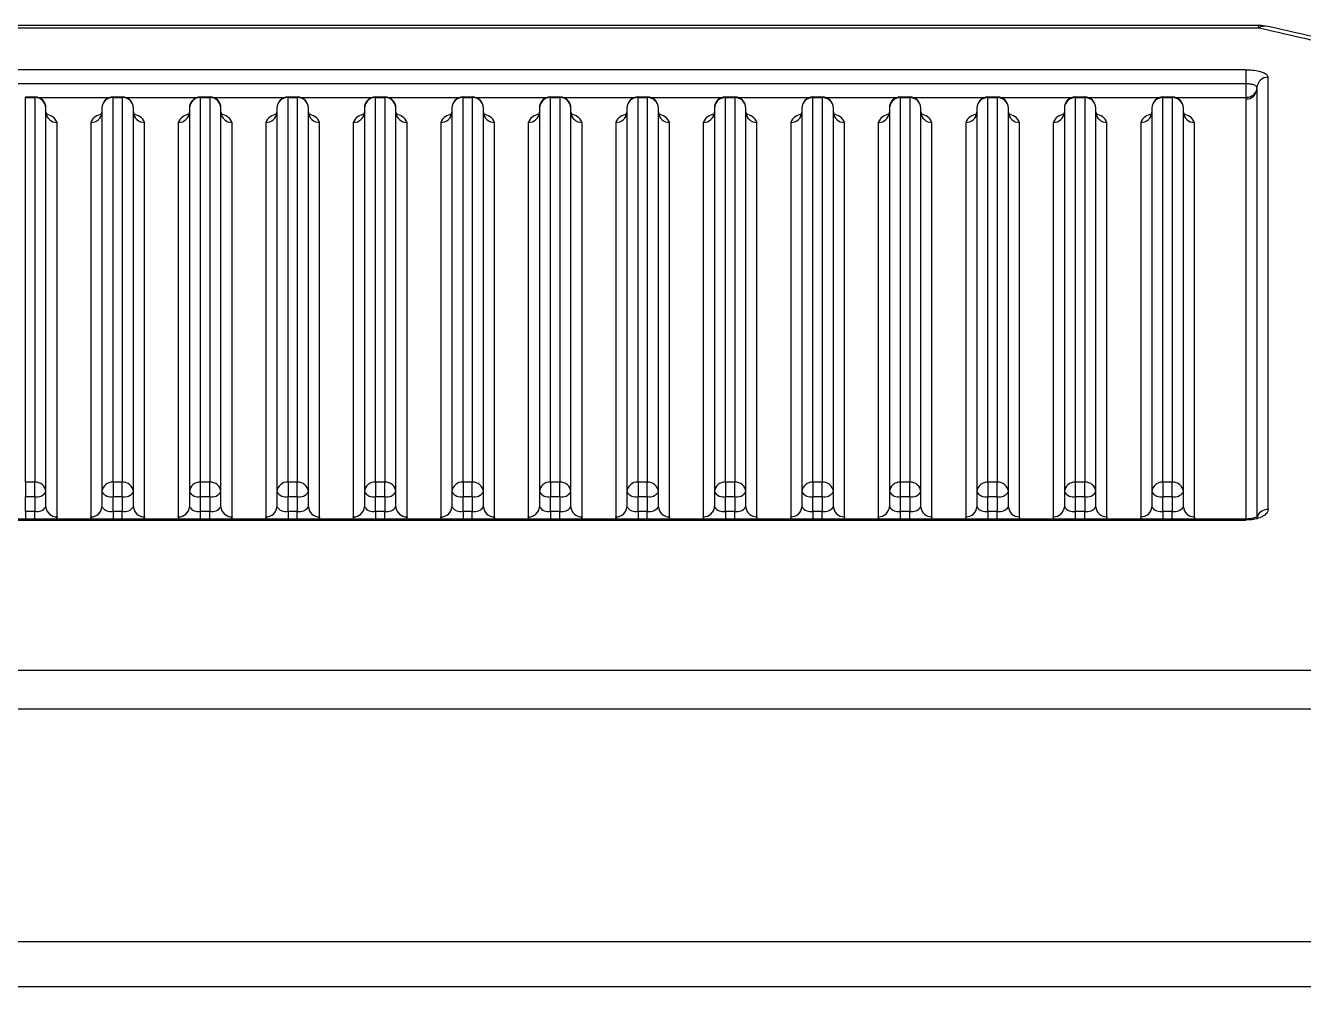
# Model space of a CAD drawing. Header units: millimetres. Extents: x -69706 to 52883, y -6882 to 68885.
# Drawn here: x 6174.6 to 6247.7, y 61153.7 to 61208.6 of the extents above; entities that cross this region are included whole.
import ezdxf

# ---------------------------------------------------------------- set-up
doc = ezdxf.new("R2010")
doc.units = ezdxf.units.MM
doc.layers.add('B2F-H-EQ-P-T20001$0$M-HVAC-EQPM', color=134, linetype='Continuous')

# ---------------------------------------------------------------- blocks, each defined once
blk = doc.blocks.new('B2F-H-EQ-P-T20001$0$CH-B2C-05、09-1000RT_20201019')
at = {"color": 0, "linetype": 'Continuous', "lineweight": 25}
for p, q in [((2330.466, -232.614), (1979.988, -232.614)), ((1979.988, -232.745), (2330.466, -232.745)), ((2330.466, -232.745), (2330.466, -232.614)), ((2329.731, -235.135), (2220.8, -235.135)), ((2329.731, -235.135), (2329.731, -235.938)), ((2331.001, -260.261), (2331.001, -235.564)), ((2329.731, -235.938), (2220.8, -235.938)), ((2330.366, -236.233), (2330.366, -236.153)), ((2330.366, -236.233), (2330.366, -260.82)), ((2259.991, -236.692), (2260.521, -236.692)), ((2259.991, -236.692), (2259.991, -236.731)), ((2259.991, -258.698), (2259.991, -236.731)), ((2259.991, -236.731), (2260.521, -236.731)), ((2260.521, -236.731), (2260.521, -236.692)), ((2260.521, -236.731), (2260.521, -258.698)), ((2260.702, -236.719), (2264.811, -236.719)), ((2261.157, -259.259), (2261.157, -237.327)), ((2264.357, -237.327), (2264.357, -259.259)), ((2264.992, -236.692), (2265.522, -236.692)), ((2264.992, -236.692), (2264.992, -236.731)), ((2264.992, -258.698), (2264.992, -236.731)), ((2264.992, -236.731), (2265.522, -236.731)), ((2265.522, -236.731), (2265.522, -236.692)), ((2265.522, -236.731), (2265.522, -258.698)), ((2265.702, -236.719), (2269.811, -236.719)), ((2266.157, -259.259), (2266.157, -237.327)), ((2269.357, -237.327), (2269.357, -259.259)), ((2269.992, -236.692), (2270.522, -236.692)), ((2269.992, -236.731), (2269.992, -236.692)), ((2269.992, -258.698), (2269.992, -236.731)), ((2269.992, -236.731), (2270.522, -236.731)), ((2270.522, -236.731), (2270.522, -236.692)), ((2270.522, -236.731), (2270.522, -258.698)), ((2270.702, -236.719), (2274.811, -236.719)), ((2271.157, -259.259), (2271.157, -237.327)), ((2274.357, -237.327), (2274.357, -259.259)), ((2274.992, -236.692), (2275.522, -236.692)), ((2274.992, -236.692), (2274.992, -236.731)), ((2274.992, -258.698), (2274.992, -236.731)), ((2274.992, -236.731), (2275.522, -236.731)), ((2275.522, -236.731), (2275.522, -236.692)), ((2275.522, -236.731), (2275.522, -258.698)), ((2275.702, -236.719), (2279.811, -236.719)), ((2276.157, -259.259), (2276.157, -237.327)), ((2279.357, -237.327), (2279.357, -259.259)), ((2279.992, -236.692), (2280.522, -236.692)), ((2279.992, -236.692), (2279.992, -236.731)), ((2279.992, -258.698), (2279.992, -236.731)), ((2279.992, -236.731), (2280.522, -236.731)), ((2280.522, -236.731), (2280.522, -236.692)), ((2280.522, -236.731), (2280.522, -258.698)), ((2280.702, -236.719), (2284.811, -236.719)), ((2281.157, -259.259), (2281.157, -237.327)), ((2284.357, -237.327), (2284.357, -259.259)), ((2284.992, -236.692), (2285.522, -236.692)), ((2284.992, -236.692), (2284.992, -236.731)), ((2284.992, -258.698), (2284.992, -236.731)), ((2284.992, -236.731), (2285.522, -236.731)), ((2285.522, -236.731), (2285.522, -236.692)), ((2285.522, -236.731), (2285.522, -258.698)), ((2285.703, -236.719), (2289.811, -236.719)), ((2286.157, -259.259), (2286.157, -237.327)), ((2289.357, -237.327), (2289.357, -259.259)), ((2289.992, -236.692), (2290.522, -236.692)), ((2289.992, -236.692), (2289.992, -236.731)), ((2289.992, -258.698), (2289.992, -236.731)), ((2289.992, -236.731), (2290.522, -236.731)), ((2290.522, -236.731), (2290.522, -236.692)), ((2290.522, -236.731), (2290.522, -258.698)), ((2290.703, -236.719), (2294.811, -236.719)), ((2291.157, -259.259), (2291.157, -237.327)), ((2294.357, -237.327), (2294.357, -259.259)), ((2294.992, -236.692), (2295.522, -236.692)), ((2294.992, -236.692), (2294.992, -236.731)), ((2294.992, -258.698), (2294.992, -236.731)), ((2294.992, -236.731), (2295.522, -236.731)), ((2295.522, -236.731), (2295.522, -236.692)), ((2295.522, -236.731), (2295.522, -258.698)), ((2295.703, -236.719), (2299.812, -236.719)), ((2296.157, -259.259), (2296.157, -237.327)), ((2299.357, -237.327), (2299.357, -259.259)), ((2299.992, -236.692), (2300.522, -236.692)), ((2299.992, -236.692), (2299.992, -236.731)), ((2299.992, -258.698), (2299.992, -236.731)), ((2299.992, -236.731), (2300.522, -236.731)), ((2300.522, -236.731), (2300.522, -236.692)), ((2300.522, -236.731), (2300.522, -258.698)), ((2300.703, -236.719), (2304.812, -236.719)), ((2301.157, -259.259), (2301.157, -237.327)), ((2304.357, -237.327), (2304.357, -259.259)), ((2304.992, -236.692), (2305.522, -236.692)), ((2304.992, -236.692), (2304.992, -236.731)), ((2304.992, -258.698), (2304.992, -236.731)), ((2304.992, -236.731), (2305.522, -236.731)), ((2305.522, -236.731), (2305.522, -236.692)), ((2305.522, -236.731), (2305.522, -258.698)), ((2305.703, -236.719), (2309.812, -236.719)), ((2306.157, -259.259), (2306.157, -237.327)), ((2309.357, -237.327), (2309.357, -259.259)), ((2309.992, -236.692), (2310.522, -236.692)), ((2309.992, -236.731), (2309.992, -236.692)), ((2309.992, -258.698), (2309.992, -236.731)), ((2309.992, -236.731), (2310.522, -236.731)), ((2310.522, -236.731), (2310.522, -236.692)), ((2310.522, -236.731), (2310.522, -258.698)), ((2310.703, -236.719), (2314.812, -236.719)), ((2311.157, -259.259), (2311.157, -237.327)), ((2314.358, -237.327), (2314.358, -259.259)), ((2314.992, -236.692), (2315.522, -236.692)), ((2314.992, -236.692), (2314.992, -236.731)), ((2314.992, -258.698), (2314.992, -236.731)), ((2314.992, -236.731), (2315.522, -236.731)), ((2315.522, -236.731), (2315.522, -236.692)), ((2315.522, -236.731), (2315.522, -258.698)), ((2315.703, -236.719), (2319.812, -236.719)), ((2316.158, -259.259), (2316.158, -237.327)), ((2319.358, -237.327), (2319.358, -259.259)), ((2319.993, -236.692), (2320.523, -236.692)), ((2319.993, -236.731), (2319.993, -236.692)), ((2319.993, -258.698), (2319.993, -236.731)), ((2319.993, -236.731), (2320.523, -236.731)), ((2320.523, -236.731), (2320.523, -236.692)), ((2320.523, -236.731), (2320.523, -258.698)), ((2320.703, -236.719), (2324.812, -236.719)), ((2321.158, -259.259), (2321.158, -237.327)), ((2324.358, -237.327), (2324.358, -259.259)), ((2324.993, -236.692), (2325.523, -236.692)), ((2324.993, -236.692), (2324.993, -236.731)), ((2324.993, -258.698), (2324.993, -236.731)), ((2324.993, -236.731), (2325.523, -236.731)), ((2325.523, -236.731), (2325.523, -236.692)), ((2325.523, -236.731), (2325.523, -258.698)), ((2325.703, -236.719), (2329.731, -236.719)), ((2326.158, -259.259), (2326.158, -237.327)), ((2329.731, -236.81), (2329.731, -260.792)), ((2261.791, -260.681), (2261.791, -238.147)), ((2263.721, -238.147), (2263.721, -260.681)), ((2266.792, -260.681), (2266.792, -238.147)), ((2268.722, -238.147), (2268.722, -260.681)), ((2271.792, -260.681), (2271.792, -238.147)), ((2273.722, -238.147), (2273.722, -260.681)), ((2276.792, -260.681), (2276.792, -238.147)), ((2278.722, -238.147), (2278.722, -260.681)), ((2281.792, -260.681), (2281.792, -238.147)), ((2283.722, -238.147), (2283.722, -260.681)), ((2286.792, -260.681), (2286.792, -238.147)), ((2288.722, -238.147), (2288.722, -260.681)), ((2291.792, -260.681), (2291.792, -238.147)), ((2293.722, -238.147), (2293.722, -260.681)), ((2296.792, -260.681), (2296.792, -238.147)), ((2298.722, -238.147), (2298.722, -260.681)), ((2301.792, -260.681), (2301.792, -238.147)), ((2303.722, -238.147), (2303.722, -260.681)), ((2306.792, -260.681), (2306.792, -238.147)), ((2308.722, -238.147), (2308.722, -260.681)), ((2311.792, -260.681), (2311.792, -238.147)), ((2313.722, -238.147), (2313.722, -260.681)), ((2316.793, -260.681), (2316.793, -238.147)), ((2318.723, -238.147), (2318.723, -260.681)), ((2321.793, -260.681), (2321.793, -238.147)), ((2323.723, -238.147), (2323.723, -260.681)), ((2326.793, -260.681), (2326.793, -238.147)), ((2260.521, -258.698), (2259.991, -258.698)), ((2259.991, -258.698), (2259.991, -259.525)), ((2260.521, -259.525), (2260.521, -258.698)), ((2265.522, -258.698), (2264.992, -258.698)), ((2264.992, -258.698), (2264.992, -259.525)), ((2265.522, -259.525), (2265.522, -258.698)), ((2270.522, -258.698), (2269.992, -258.698)), ((2269.992, -259.525), (2269.992, -258.698)), ((2270.522, -259.525), (2270.522, -258.698)), ((2275.522, -258.698), (2274.992, -258.698)), ((2274.992, -258.698), (2274.992, -259.525)), ((2275.522, -259.525), (2275.522, -258.698)), ((2279.992, -258.698), (2279.992, -259.525)), ((2280.522, -258.698), (2279.992, -258.698)), ((2280.522, -259.525), (2280.522, -258.698)), ((2285.522, -258.698), (2284.992, -258.698)), ((2284.992, -258.698), (2284.992, -259.525)), ((2285.522, -259.525), (2285.522, -258.698)), ((2290.522, -258.698), (2289.992, -258.698)), ((2289.992, -258.698), (2289.992, -259.525)), ((2290.522, -259.525), (2290.522, -258.698)), ((2295.522, -258.698), (2294.992, -258.698)), ((2294.992, -258.698), (2294.992, -259.525)), ((2295.522, -259.525), (2295.522, -258.698)), ((2300.522, -258.698), (2299.992, -258.698)), ((2299.992, -258.698), (2299.992, -259.525)), ((2300.522, -259.525), (2300.522, -258.698)), ((2304.992, -258.698), (2304.992, -259.525)), ((2305.522, -258.698), (2304.992, -258.698)), ((2305.522, -259.525), (2305.522, -258.698)), ((2309.992, -259.525), (2309.992, -258.698)), ((2310.522, -258.698), (2309.992, -258.698)), ((2310.522, -259.525), (2310.522, -258.698)), ((2315.522, -258.698), (2314.992, -258.698)), ((2314.992, -258.698), (2314.992, -259.525)), ((2315.522, -259.525), (2315.522, -258.698)), ((2319.993, -259.525), (2319.993, -258.698)), ((2320.523, -258.698), (2319.993, -258.698)), ((2320.523, -259.525), (2320.523, -258.698)), ((2324.993, -258.698), (2324.993, -259.525)), ((2325.523, -258.698), (2324.993, -258.698)), ((2325.523, -259.525), (2325.523, -258.698)), ((2259.991, -259.525), (2260.521, -259.525)), ((2259.991, -260.37), (2259.991, -259.525)), ((2260.521, -259.525), (2260.521, -260.37)), ((2261.157, -260.104), (2261.157, -259.259)), ((2264.357, -259.259), (2264.357, -260.104)), ((2264.992, -259.525), (2265.522, -259.525)), ((2264.992, -260.37), (2264.992, -259.525)), ((2265.522, -259.525), (2265.522, -260.37)), ((2266.157, -260.104), (2266.157, -259.259)), ((2269.357, -259.259), (2269.357, -260.104)), ((2269.992, -259.525), (2270.522, -259.525)), ((2269.992, -260.37), (2269.992, -259.525)), ((2270.522, -259.525), (2270.522, -260.37)), ((2271.157, -260.104), (2271.157, -259.259)), ((2274.357, -259.259), (2274.357, -260.104)), ((2274.992, -259.525), (2275.522, -259.525)), ((2274.992, -260.37), (2274.992, -259.525)), ((2275.522, -259.525), (2275.522, -260.37)), ((2276.157, -260.104), (2276.157, -259.259)), ((2279.357, -259.259), (2279.357, -260.104)), ((2279.992, -259.525), (2280.522, -259.525)), ((2279.992, -260.37), (2279.992, -259.525)), ((2280.522, -259.525), (2280.522, -260.37)), ((2281.157, -260.104), (2281.157, -259.259)), ((2284.357, -259.259), (2284.357, -260.104)), ((2284.992, -259.525), (2285.522, -259.525)), ((2284.992, -260.37), (2284.992, -259.525)), ((2285.522, -259.525), (2285.522, -260.37)), ((2286.157, -260.104), (2286.157, -259.259)), ((2289.357, -259.259), (2289.357, -260.104)), ((2289.992, -259.525), (2290.522, -259.525)), ((2289.992, -260.37), (2289.992, -259.525)), ((2290.522, -259.525), (2290.522, -260.37)), ((2291.157, -260.104), (2291.157, -259.259)), ((2294.357, -259.259), (2294.357, -260.104)), ((2294.992, -259.525), (2295.522, -259.525)), ((2294.992, -260.37), (2294.992, -259.525)), ((2295.522, -259.525), (2295.522, -260.37)), ((2296.157, -260.104), (2296.157, -259.259)), ((2299.357, -259.259), (2299.357, -260.104)), ((2299.992, -259.525), (2300.522, -259.525)), ((2299.992, -260.37), (2299.992, -259.525)), ((2300.522, -259.525), (2300.522, -260.37)), ((2301.157, -260.104), (2301.157, -259.259)), ((2304.357, -259.259), (2304.357, -260.104)), ((2304.992, -259.525), (2305.522, -259.525)), ((2304.992, -260.37), (2304.992, -259.525)), ((2305.522, -259.525), (2305.522, -260.37)), ((2306.157, -260.104), (2306.157, -259.259)), ((2309.357, -259.259), (2309.357, -260.104)), ((2309.992, -259.525), (2310.522, -259.525)), ((2309.992, -260.37), (2309.992, -259.525)), ((2310.522, -259.525), (2310.522, -260.37)), ((2311.157, -260.104), (2311.157, -259.259)), ((2314.358, -259.259), (2314.358, -260.104)), ((2314.992, -259.525), (2315.522, -259.525)), ((2314.992, -260.37), (2314.992, -259.525)), ((2315.522, -259.525), (2315.522, -260.37)), ((2316.158, -260.104), (2316.158, -259.259)), ((2319.358, -259.259), (2319.358, -260.104)), ((2319.993, -259.525), (2320.523, -259.525)), ((2319.993, -260.37), (2319.993, -259.525)), ((2320.523, -259.525), (2320.523, -260.37)), ((2321.158, -260.104), (2321.158, -259.259)), ((2324.358, -259.259), (2324.358, -260.104)), ((2324.993, -259.525), (2325.523, -259.525)), ((2324.993, -260.37), (2324.993, -259.525)), ((2325.523, -259.525), (2325.523, -260.37)), ((2326.158, -260.104), (2326.158, -259.259)), ((2260.521, -260.37), (2259.991, -260.37)), ((2259.991, -260.37), (2259.991, -260.792)), ((2260.521, -260.792), (2260.521, -260.37)), ((2265.522, -260.37), (2264.992, -260.37)), ((2264.992, -260.37), (2264.992, -260.792)), ((2265.522, -260.792), (2265.522, -260.37)), ((2270.522, -260.37), (2269.992, -260.37)), ((2269.992, -260.792), (2269.992, -260.37)), ((2270.522, -260.792), (2270.522, -260.37)), ((2275.522, -260.37), (2274.992, -260.37)), ((2274.992, -260.37), (2274.992, -260.792)), ((2275.522, -260.792), (2275.522, -260.37)), ((2280.522, -260.37), (2279.992, -260.37)), ((2279.992, -260.37), (2279.992, -260.792)), ((2280.522, -260.792), (2280.522, -260.37)), ((2285.522, -260.37), (2284.992, -260.37)), ((2284.992, -260.37), (2284.992, -260.792)), ((2285.522, -260.792), (2285.522, -260.37)), ((2290.522, -260.37), (2289.992, -260.37)), ((2289.992, -260.37), (2289.992, -260.792)), ((2290.522, -260.792), (2290.522, -260.37)), ((2295.522, -260.37), (2294.992, -260.37)), ((2294.992, -260.37), (2294.992, -260.792)), ((2295.522, -260.792), (2295.522, -260.37)), ((2300.522, -260.37), (2299.992, -260.37)), ((2299.992, -260.37), (2299.992, -260.792)), ((2300.522, -260.792), (2300.522, -260.37)), ((2305.522, -260.37), (2304.992, -260.37)), ((2304.992, -260.37), (2304.992, -260.792)), ((2305.522, -260.792), (2305.522, -260.37)), ((2310.522, -260.37), (2309.992, -260.37)), ((2309.992, -260.792), (2309.992, -260.37)), ((2310.522, -260.792), (2310.522, -260.37)), ((2315.522, -260.37), (2314.992, -260.37)), ((2314.992, -260.37), (2314.992, -260.792)), ((2315.522, -260.792), (2315.522, -260.37)), ((2320.523, -260.37), (2319.993, -260.37)), ((2319.993, -260.792), (2319.993, -260.37)), ((2320.523, -260.792), (2320.523, -260.37)), ((2325.523, -260.37), (2324.993, -260.37)), ((2324.993, -260.37), (2324.993, -260.792)), ((2325.523, -260.792), (2325.523, -260.37)), ((2220.8, -260.792), (2329.731, -260.792)), ((2220.8, -260.869), (2329.731, -260.869)), ((2329.731, -260.792), (2329.731, -260.869)), ((2415.337, -269.472), (1895.117, -269.472)), ((1895.117, -271.648), (2415.337, -271.648)), ((2415.337, -284.975), (1895.117, -284.975)), ((1895.117, -287.515), (2415.337, -287.515))]:
    blk.add_line(p, q, dxfattribs=at)
at = {"color": 0, "linetype": 'Continuous', "lineweight": 25, "flags": 128}
for points in [[(2261.791, -260.681), (2261.767, -260.785), (2261.764, -260.792)], [(2263.749, -260.792), (2263.746, -260.785), (2263.721, -260.681)], [(2266.792, -260.681), (2266.767, -260.785), (2266.764, -260.792)], [(2268.75, -260.792), (2268.746, -260.785), (2268.722, -260.681)], [(2271.792, -260.681), (2271.767, -260.785), (2271.764, -260.792)], [(2273.75, -260.792), (2273.746, -260.785), (2273.722, -260.681)], [(2276.792, -260.681), (2276.767, -260.785), (2276.764, -260.792)], [(2278.75, -260.792), (2278.746, -260.785), (2278.722, -260.681)], [(2281.792, -260.681), (2281.767, -260.785), (2281.764, -260.792)], [(2283.75, -260.792), (2283.746, -260.785), (2283.722, -260.681)], [(2286.792, -260.681), (2286.768, -260.785), (2286.764, -260.792)], [(2288.75, -260.792), (2288.746, -260.785), (2288.722, -260.681)], [(2291.792, -260.681), (2291.768, -260.785), (2291.764, -260.792)], [(2293.75, -260.792), (2293.746, -260.785), (2293.722, -260.681)], [(2296.792, -260.681), (2296.768, -260.785), (2296.764, -260.792)], [(2298.75, -260.792), (2298.747, -260.785), (2298.722, -260.681)], [(2301.792, -260.681), (2301.768, -260.785), (2301.764, -260.792)], [(2303.75, -260.792), (2303.747, -260.785), (2303.722, -260.681)], [(2306.792, -260.681), (2306.768, -260.785), (2306.764, -260.792)], [(2308.75, -260.792), (2308.747, -260.785), (2308.722, -260.681)], [(2311.792, -260.681), (2311.768, -260.785), (2311.764, -260.792)], [(2313.751, -260.792), (2313.747, -260.785), (2313.722, -260.681)], [(2316.793, -260.681), (2316.768, -260.785), (2316.765, -260.792)], [(2318.751, -260.792), (2318.747, -260.785), (2318.723, -260.681)], [(2321.793, -260.681), (2321.768, -260.785), (2321.765, -260.792)], [(2323.751, -260.792), (2323.747, -260.785), (2323.723, -260.681)], [(2326.793, -260.681), (2326.768, -260.785), (2326.765, -260.792)]]:
    blk.add_lwpolyline(points, dxfattribs=at)
at = {"color": 0, "linetype": 'Continuous', "lineweight": 25}
for centre, radius, start, end in [((2330.465, -235.154), 2.54, 78.15335, 90), ((2330.838, -233.468), 0.813, 79.46596, 117.28542), ((2330.983, -236.182), 0.618, 88.39108, 177.32545), ((2329.759, -236.202), 0.608, 267.36723, 357.13515), ((2260.521, -237.327), 0.635, 0, 90), ((2260.54, -237.348), 0.617, 1.88789, 91.73939), ((2264.992, -237.327), 0.635, 90, 180), ((2264.973, -237.348), 0.617, 88.26061, 178.11211), ((2265.522, -237.327), 0.635, 0, 90), ((2265.54, -237.348), 0.617, 1.88789, 91.73939), ((2269.992, -237.327), 0.635, 90, 180), ((2269.973, -237.348), 0.617, 88.26061, 178.11211), ((2270.522, -237.327), 0.635, 0, 90), ((2270.54, -237.348), 0.617, 1.88789, 91.73939), ((2274.992, -237.327), 0.635, 90, 180), ((2274.973, -237.348), 0.617, 88.26684, 178.10588), ((2275.522, -237.327), 0.635, 0, 90), ((2275.541, -237.348), 0.617, 1.88329, 91.74399), ((2279.992, -237.327), 0.635, 90, 180), ((2279.973, -237.348), 0.617, 88.26684, 178.10588), ((2280.522, -237.327), 0.635, 0, 90), ((2280.541, -237.348), 0.617, 1.88329, 91.74399), ((2284.992, -237.327), 0.635, 90, 180), ((2284.973, -237.348), 0.617, 88.26684, 178.10588), ((2285.522, -237.327), 0.635, 0, 90), ((2285.541, -237.348), 0.617, 1.88329, 91.74399), ((2289.992, -237.327), 0.635, 90, 180), ((2289.973, -237.348), 0.617, 88.26684, 178.10588), ((2290.522, -237.327), 0.635, 0, 90), ((2290.541, -237.348), 0.617, 1.88329, 91.74399), ((2294.992, -237.327), 0.635, 90, 180), ((2294.973, -237.348), 0.617, 88.26684, 178.10588), ((2295.522, -237.327), 0.635, 0, 90), ((2295.541, -237.348), 0.616, 1.87238, 91.7549), ((2299.992, -237.327), 0.635, 90, 180), ((2299.973, -237.348), 0.616, 88.25563, 178.12783), ((2300.522, -237.327), 0.635, 0, 90), ((2300.541, -237.348), 0.616, 1.87238, 91.7549), ((2304.992, -237.327), 0.635, 90, 180), ((2304.974, -237.348), 0.616, 88.25563, 178.12783), ((2305.522, -237.327), 0.635, 0, 90), ((2305.541, -237.348), 0.616, 1.87238, 91.7549), ((2309.992, -237.327), 0.635, 90, 180), ((2309.974, -237.348), 0.616, 88.25563, 178.12783), ((2310.522, -237.327), 0.635, 0, 90), ((2310.541, -237.348), 0.616, 1.87238, 91.7549), ((2314.992, -237.327), 0.635, 90, 180), ((2314.974, -237.348), 0.616, 88.25563, 178.12783), ((2315.541, -237.348), 0.616, 1.87238, 91.7549), ((2315.523, -237.327), 0.635, 0, 90), ((2319.993, -237.327), 0.635, 90, 180), ((2319.974, -237.348), 0.616, 88.25563, 178.12783), ((2320.523, -237.327), 0.635, 0, 90), ((2320.541, -237.348), 0.616, 1.87238, 91.7549), ((2324.993, -237.327), 0.635, 90, 180), ((2324.974, -237.348), 0.616, 88.2451, 178.12762), ((2325.523, -237.327), 0.635, 0, 90), ((2325.542, -237.348), 0.616, 1.87238, 91.7549), ((2261.764, -237.54), 0.608, 182.88924, 272.63195), ((2261.105, -238.426), 0.741, 22.09376, 86.01285), ((2263.749, -237.54), 0.608, 267.35766, 357.11043), ((2264.408, -238.426), 0.741, 94.00142, 157.88174), ((2266.764, -237.54), 0.608, 182.88957, 272.64234), ((2266.105, -238.426), 0.741, 22.11826, 85.99858), ((2268.75, -237.54), 0.608, 267.36805, 357.11076), ((2269.408, -238.426), 0.741, 93.98715, 157.90624), ((2271.764, -237.54), 0.608, 182.88957, 272.64234), ((2271.105, -238.426), 0.741, 22.11826, 85.99858), ((2273.75, -237.54), 0.608, 267.36805, 357.11076), ((2274.408, -238.426), 0.741, 93.98715, 157.90624), ((2276.764, -237.54), 0.608, 182.88957, 272.64234), ((2276.105, -238.426), 0.741, 22.11826, 85.99858), ((2278.75, -237.54), 0.608, 267.36805, 357.11076), ((2279.408, -238.426), 0.741, 93.98715, 157.90624), ((2281.764, -237.54), 0.608, 182.88957, 272.64234), ((2281.105, -238.426), 0.741, 22.11826, 85.99858), ((2283.75, -237.54), 0.608, 267.36805, 357.11076), ((2284.408, -238.426), 0.741, 93.98715, 157.90624), ((2286.764, -237.54), 0.608, 182.88957, 272.64234), ((2286.105, -238.426), 0.741, 22.11826, 85.99858), ((2288.75, -237.54), 0.608, 267.36805, 357.11076), ((2289.408, -238.426), 0.741, 93.98715, 157.90624), ((2291.764, -237.54), 0.608, 182.88957, 272.64234), ((2291.105, -238.426), 0.741, 22.11826, 85.99858), ((2293.75, -237.54), 0.608, 267.36805, 357.11076), ((2294.409, -238.426), 0.741, 93.98715, 157.90624), ((2296.764, -237.54), 0.608, 182.88957, 272.64234), ((2296.105, -238.426), 0.741, 22.11826, 85.99858), ((2298.75, -237.54), 0.608, 267.37959, 357.08851), ((2299.409, -238.426), 0.741, 93.98286, 157.90031), ((2301.764, -237.54), 0.608, 182.90055, 272.63135), ((2301.106, -238.426), 0.741, 22.11826, 85.99858), ((2303.75, -237.54), 0.608, 267.37959, 357.08851), ((2304.409, -238.426), 0.741, 93.9948, 157.88836), ((2306.764, -237.54), 0.608, 182.90055, 272.63135), ((2306.106, -238.426), 0.741, 22.11826, 85.99858), ((2308.75, -237.54), 0.608, 267.37959, 357.08851), ((2309.409, -238.426), 0.741, 93.9948, 157.88836), ((2311.765, -237.54), 0.608, 182.90055, 272.63135), ((2311.106, -238.426), 0.741, 22.11826, 85.99858), ((2313.75, -237.54), 0.608, 267.37959, 357.08851), ((2314.409, -238.426), 0.741, 93.9948, 157.88836), ((2316.765, -237.54), 0.608, 182.90055, 272.63135), ((2316.106, -238.426), 0.741, 22.11826, 85.99858), ((2318.75, -237.54), 0.608, 267.3733, 357.0948), ((2319.409, -238.426), 0.741, 93.9948, 157.88836), ((2321.765, -237.54), 0.608, 182.90055, 272.63135), ((2321.106, -238.426), 0.741, 22.11164, 86.0052), ((2323.751, -237.54), 0.608, 267.3733, 357.0948), ((2324.409, -238.426), 0.741, 93.9948, 157.88836), ((2326.765, -237.54), 0.608, 182.9052, 272.6267), ((2326.106, -238.426), 0.741, 22.11164, 86.0052), ((2260.556, -259.299), 0.601, 3.7577, 93.326), ((2264.957, -259.299), 0.601, 86.674, 176.2423), ((2265.556, -259.299), 0.601, 3.7577, 93.326), ((2269.957, -259.299), 0.601, 86.674, 176.2423), ((2270.557, -259.299), 0.601, 3.7577, 93.326), ((2274.957, -259.299), 0.602, 86.68034, 176.23596), ((2275.557, -259.299), 0.601, 3.753, 93.33069), ((2279.957, -259.299), 0.602, 86.68034, 176.23596), ((2280.557, -259.299), 0.601, 3.753, 93.33069), ((2284.957, -259.299), 0.602, 86.68034, 176.23596), ((2285.557, -259.299), 0.601, 3.753, 93.33069), ((2289.957, -259.299), 0.602, 86.68034, 176.23596), ((2290.557, -259.299), 0.601, 3.753, 93.33069), ((2294.957, -259.299), 0.602, 86.68034, 176.23596), ((2295.557, -259.299), 0.601, 3.74198, 93.34171), ((2299.957, -259.299), 0.601, 86.66856, 176.25842), ((2300.557, -259.299), 0.601, 3.74198, 93.34171), ((2304.957, -259.299), 0.601, 86.66856, 176.25842), ((2305.557, -259.299), 0.601, 3.74198, 93.34171), ((2309.957, -259.299), 0.601, 86.66856, 176.25842), ((2310.557, -259.299), 0.601, 3.74198, 93.34171), ((2314.958, -259.299), 0.601, 86.66856, 176.25842), ((2315.558, -259.299), 0.601, 3.74198, 93.34171), ((2319.958, -259.299), 0.601, 86.66856, 176.25842), ((2320.558, -259.299), 0.601, 3.74198, 93.34171), ((2324.958, -259.299), 0.601, 86.65829, 176.25802), ((2325.558, -259.299), 0.601, 3.74198, 93.34171), ((2260.652, -258.947), 0.593, 257.2446, 328.18593), ((2264.861, -258.947), 0.593, 211.81407, 282.7554), ((2265.653, -258.947), 0.593, 257.2446, 328.18593), ((2269.861, -258.947), 0.593, 211.81407, 282.7554), ((2270.653, -258.947), 0.593, 257.2446, 328.18593), ((2274.861, -258.947), 0.593, 211.82103, 282.74844), ((2275.653, -258.947), 0.593, 257.23917, 328.19136), ((2279.861, -258.947), 0.593, 211.82103, 282.74844), ((2280.653, -258.947), 0.593, 257.23917, 328.19136), ((2284.861, -258.947), 0.593, 211.82103, 282.74844), ((2285.653, -258.947), 0.593, 257.23917, 328.19136), ((2289.861, -258.947), 0.593, 211.82103, 282.74844), ((2290.653, -258.947), 0.593, 257.23917, 328.19136), ((2294.861, -258.947), 0.593, 211.82103, 282.74844), ((2295.653, -258.947), 0.593, 257.22777, 328.20275), ((2299.861, -258.947), 0.593, 211.7961, 282.7657), ((2300.653, -258.947), 0.593, 257.22777, 328.20275), ((2304.861, -258.947), 0.593, 211.7961, 282.7657), ((2305.653, -258.947), 0.593, 257.22777, 328.20275), ((2309.861, -258.947), 0.593, 211.7961, 282.7657), ((2310.653, -258.947), 0.593, 257.22777, 328.20275), ((2314.861, -258.947), 0.593, 211.7961, 282.7657), ((2315.654, -258.947), 0.593, 257.22777, 328.20275), ((2319.862, -258.947), 0.593, 211.7961, 282.7657), ((2320.654, -258.947), 0.593, 257.22777, 328.20275), ((2324.862, -258.947), 0.593, 211.79725, 282.77223), ((2325.654, -258.947), 0.593, 257.22777, 328.20275), ((2260.652, -259.791), 0.593, 257.2446, 328.18593), ((2261.764, -260.074), 0.608, 182.88924, 272.63195), ((2263.749, -260.074), 0.608, 267.35766, 357.11043), ((2264.861, -259.791), 0.593, 211.81407, 282.7554), ((2265.653, -259.791), 0.593, 257.2446, 328.18593), ((2266.764, -260.074), 0.608, 182.88957, 272.64234), ((2268.75, -260.074), 0.608, 267.36805, 357.11076), ((2269.861, -259.791), 0.593, 211.81407, 282.7554), ((2270.653, -259.791), 0.593, 257.2446, 328.18593), ((2271.764, -260.074), 0.608, 182.88957, 272.64234), ((2273.75, -260.074), 0.608, 267.36805, 357.11076), ((2274.861, -259.791), 0.593, 211.82103, 282.74844), ((2275.653, -259.792), 0.593, 257.23917, 328.19136), ((2276.764, -260.074), 0.608, 182.88957, 272.64234), ((2278.75, -260.074), 0.608, 267.36805, 357.11076), ((2279.861, -259.791), 0.593, 211.82103, 282.74844), ((2280.653, -259.792), 0.593, 257.23917, 328.19136), ((2281.764, -260.074), 0.608, 182.88957, 272.64234), ((2283.75, -260.074), 0.608, 267.36805, 357.11076), ((2284.861, -259.791), 0.593, 211.82103, 282.74844), ((2285.653, -259.792), 0.593, 257.23917, 328.19136), ((2286.764, -260.074), 0.608, 182.88957, 272.64234), ((2288.75, -260.074), 0.608, 267.36805, 357.11076), ((2289.861, -259.791), 0.593, 211.82103, 282.74844), ((2290.653, -259.792), 0.593, 257.23917, 328.19136), ((2291.764, -260.074), 0.608, 182.88957, 272.64234), ((2293.75, -260.074), 0.608, 267.36805, 357.11076), ((2294.861, -259.791), 0.593, 211.82103, 282.74844), ((2295.653, -259.792), 0.593, 257.22777, 328.20275), ((2296.764, -260.074), 0.608, 182.88957, 272.64234), ((2298.75, -260.073), 0.608, 267.37959, 357.08851), ((2299.861, -259.792), 0.593, 211.7961, 282.7657), ((2300.653, -259.792), 0.593, 257.22777, 328.20275), ((2301.764, -260.073), 0.608, 182.90055, 272.63135), ((2303.75, -260.073), 0.608, 267.37959, 357.08851), ((2304.861, -259.792), 0.593, 211.7961, 282.7657), ((2305.653, -259.792), 0.593, 257.22777, 328.20275), ((2306.764, -260.073), 0.608, 182.90055, 272.63135), ((2308.75, -260.073), 0.608, 267.37959, 357.08851), ((2309.861, -259.792), 0.593, 211.7961, 282.7657), ((2310.653, -259.792), 0.593, 257.22777, 328.20275), ((2311.765, -260.073), 0.608, 182.90055, 272.63135), ((2313.75, -260.073), 0.608, 267.37959, 357.08851), ((2314.861, -259.792), 0.593, 211.7961, 282.7657), ((2315.654, -259.792), 0.593, 257.22777, 328.20275), ((2316.765, -260.073), 0.608, 182.90055, 272.63135), ((2318.75, -260.073), 0.608, 267.3733, 357.0948), ((2319.862, -259.792), 0.593, 211.7961, 282.7657), ((2320.654, -259.792), 0.593, 257.22777, 328.20275), ((2321.765, -260.073), 0.608, 182.90055, 272.63135), ((2323.751, -260.073), 0.608, 267.3733, 357.0948), ((2324.862, -259.792), 0.593, 211.79725, 282.77223), ((2325.654, -259.792), 0.593, 257.22777, 328.20275), ((2326.765, -260.073), 0.608, 182.9052, 272.6267), ((2330.973, -260.883), 0.622, 87.41177, 157.86649)]:
    blk.add_arc(centre, radius, start, end, dxfattribs=at)
for points, knots in [([(2330.466, -232.745), (2334.439, -233.648), (2341.68, -235.292), (2351.513, -238.165), (2360.388, -241.113), (2368.97, -244.357), (2377.956, -248.159), (2387.288, -252.586), (2396.933, -257.741), (2406.311, -263.286), (2412.328, -267.34), (2415.337, -269.368)], [0, 0, 0, 0, 0.118969, 0.216798, 0.31464, 0.413182, 0.51173, 0.633492, 0.755258, 0.877628, 1, 1, 1, 1]), ([(2416.778, -269.453), (2413.751, -267.426), (2407.696, -263.371), (2398.232, -257.807), (2388.47, -252.619), (2379.022, -248.164), (2369.958, -244.352), (2361.302, -241.098), (2352.316, -238.127), (2342.336, -235.23), (2335.002, -233.575), (2330.987, -232.668)], [0, 0, 0, 0, 0.121656, 0.243311, 0.365557, 0.4878, 0.585742, 0.683677, 0.782226, 0.880759, 1, 1, 1, 1]), ([(2329.731, -235.135), (2329.823, -235.137), (2330.057, -235.142), (2330.414, -235.193), (2330.738, -235.29), (2330.958, -235.418), (2330.987, -235.515), (2331.001, -235.564)], [0, 0, 0, 0, 0.138303, 0.352781, 0.568219, 0.784083, 1, 1, 1, 1]), ([(2330.366, -236.153), (2330.361, -236.134), (2330.353, -236.099), (2330.287, -236.049), (2330.196, -236.007), (2330.081, -235.975), (2329.933, -235.948), (2329.811, -235.942), (2329.731, -235.938)], [0, 0, 0, 0, 0.178725, 0.321956, 0.500188, 0.63396, 0.762118, 1, 1, 1, 1]), ([(2329.731, -235.938), (2329.731, -236.014), (2329.731, -236.166), (2329.731, -236.398), (2329.731, -236.598), (2329.731, -236.679), (2329.731, -236.719)], [0, 0, 0, 0, 0.250103, 0.499928, 0.749915, 1, 1, 1, 1]), ([(2329.731, -236.719), (2329.782, -236.716), (2329.882, -236.71), (2330.019, -236.662), (2330.134, -236.595), (2330.25, -236.489), (2330.344, -236.34), (2330.359, -236.212), (2330.366, -236.153)], [0, 0, 0, 0, 0.155685, 0.302707, 0.440917, 0.570615, 0.802487, 1, 1, 1, 1]), ([(2329.731, -236.719), (2329.731, -236.719), (2329.731, -236.749), (2329.731, -236.78), (2329.731, -236.81)], [0, 0, 0, 0, 0.024337, 1, 1, 1, 1]), ([(2261.157, -237.571), (2261.169, -237.647), (2261.189, -237.766), (2261.254, -237.823), (2261.246, -237.817), (2261.244, -237.816)], [0, 0, 0, 0, 0.584632, 0.914955, 1, 1, 1, 1]), ([(2264.268, -237.816), (2264.267, -237.817), (2264.26, -237.822), (2264.312, -237.772), (2264.352, -237.667), (2264.356, -237.591), (2264.357, -237.571)], [0, 0, 0, 0, 0.086158, 0.427773, 0.8455, 1, 1, 1, 1]), ([(2266.157, -237.571), (2266.169, -237.647), (2266.189, -237.766), (2266.254, -237.823), (2266.246, -237.817), (2266.244, -237.816)], [0, 0, 0, 0, 0.584632, 0.914955, 1, 1, 1, 1]), ([(2269.269, -237.816), (2269.267, -237.817), (2269.26, -237.822), (2269.312, -237.772), (2269.352, -237.667), (2269.356, -237.591), (2269.357, -237.571)], [0, 0, 0, 0, 0.086156, 0.427762, 0.845514, 1, 1, 1, 1]), ([(2271.157, -237.571), (2271.17, -237.647), (2271.19, -237.766), (2271.254, -237.823), (2271.246, -237.817), (2271.244, -237.816)], [0, 0, 0, 0, 0.584632, 0.914955, 1, 1, 1, 1]), ([(2274.269, -237.816), (2274.267, -237.817), (2274.26, -237.822), (2274.312, -237.772), (2274.352, -237.667), (2274.356, -237.591), (2274.357, -237.571)], [0, 0, 0, 0, 0.086156, 0.427762, 0.845514, 1, 1, 1, 1]), ([(2276.157, -237.571), (2276.17, -237.647), (2276.19, -237.766), (2276.254, -237.823), (2276.246, -237.817), (2276.245, -237.816)], [0, 0, 0, 0, 0.584632, 0.914955, 1, 1, 1, 1]), ([(2279.269, -237.816), (2279.267, -237.817), (2279.26, -237.822), (2279.312, -237.772), (2279.352, -237.667), (2279.356, -237.591), (2279.357, -237.571)], [0, 0, 0, 0, 0.086167, 0.427768, 0.845516, 1, 1, 1, 1]), ([(2281.157, -237.571), (2281.17, -237.647), (2281.19, -237.766), (2281.254, -237.823), (2281.246, -237.817), (2281.245, -237.816)], [0, 0, 0, 0, 0.584632, 0.914955, 1, 1, 1, 1]), ([(2284.269, -237.816), (2284.267, -237.817), (2284.26, -237.822), (2284.312, -237.772), (2284.352, -237.667), (2284.356, -237.591), (2284.357, -237.571)], [0, 0, 0, 0, 0.086167, 0.427768, 0.845516, 1, 1, 1, 1]), ([(2286.157, -237.571), (2286.17, -237.647), (2286.19, -237.766), (2286.254, -237.823), (2286.246, -237.817), (2286.245, -237.816)], [0, 0, 0, 0, 0.584632, 0.914955, 1, 1, 1, 1]), ([(2289.269, -237.816), (2289.267, -237.817), (2289.26, -237.822), (2289.312, -237.772), (2289.353, -237.667), (2289.356, -237.591), (2289.357, -237.571)], [0, 0, 0, 0, 0.086167, 0.427768, 0.845516, 1, 1, 1, 1]), ([(2291.157, -237.571), (2291.17, -237.647), (2291.19, -237.766), (2291.254, -237.823), (2291.246, -237.817), (2291.245, -237.816)], [0, 0, 0, 0, 0.584632, 0.914955, 1, 1, 1, 1]), ([(2294.269, -237.816), (2294.268, -237.817), (2294.26, -237.822), (2294.312, -237.772), (2294.353, -237.667), (2294.356, -237.591), (2294.357, -237.571)], [0, 0, 0, 0, 0.086159, 0.427741, 0.845508, 1, 1, 1, 1]), ([(2296.157, -237.571), (2296.17, -237.647), (2296.19, -237.766), (2296.255, -237.823), (2296.247, -237.817), (2296.245, -237.816)], [0, 0, 0, 0, 0.584632, 0.914955, 1, 1, 1, 1]), ([(2299.269, -237.816), (2299.268, -237.817), (2299.26, -237.822), (2299.312, -237.772), (2299.353, -237.667), (2299.356, -237.591), (2299.357, -237.571)], [0, 0, 0, 0, 0.086158, 0.427737, 0.8455, 1, 1, 1, 1]), ([(2301.157, -237.571), (2301.17, -237.647), (2301.19, -237.766), (2301.255, -237.823), (2301.247, -237.817), (2301.245, -237.816)], [0, 0, 0, 0, 0.584632, 0.914955, 1, 1, 1, 1]), ([(2304.269, -237.816), (2304.268, -237.817), (2304.26, -237.822), (2304.312, -237.772), (2304.353, -237.667), (2304.356, -237.591), (2304.357, -237.571)], [0, 0, 0, 0, 0.086158, 0.427737, 0.8455, 1, 1, 1, 1]), ([(2306.157, -237.571), (2306.17, -237.647), (2306.19, -237.766), (2306.255, -237.823), (2306.247, -237.817), (2306.245, -237.816)], [0, 0, 0, 0, 0.584632, 0.914955, 1, 1, 1, 1]), ([(2309.269, -237.816), (2309.268, -237.817), (2309.26, -237.822), (2309.312, -237.772), (2309.353, -237.667), (2309.356, -237.591), (2309.357, -237.571)], [0, 0, 0, 0, 0.086158, 0.427737, 0.8455, 1, 1, 1, 1]), ([(2311.157, -237.571), (2311.17, -237.647), (2311.19, -237.766), (2311.255, -237.823), (2311.247, -237.817), (2311.245, -237.816)], [0, 0, 0, 0, 0.584603, 0.914946, 1, 1, 1, 1]), ([(2314.269, -237.816), (2314.268, -237.817), (2314.261, -237.822), (2314.312, -237.772), (2314.353, -237.667), (2314.357, -237.591), (2314.358, -237.571)], [0, 0, 0, 0, 0.086158, 0.427737, 0.8455, 1, 1, 1, 1]), ([(2316.158, -237.571), (2316.17, -237.647), (2316.19, -237.766), (2316.255, -237.823), (2316.247, -237.817), (2316.245, -237.816)], [0, 0, 0, 0, 0.584603, 0.914946, 1, 1, 1, 1]), ([(2319.27, -237.816), (2319.268, -237.817), (2319.261, -237.822), (2319.312, -237.772), (2319.353, -237.667), (2319.357, -237.591), (2319.358, -237.571)], [0, 0, 0, 0, 0.086158, 0.427737, 0.8455, 1, 1, 1, 1]), ([(2321.158, -237.571), (2321.17, -237.647), (2321.19, -237.766), (2321.255, -237.823), (2321.247, -237.817), (2321.245, -237.816)], [0, 0, 0, 0, 0.584603, 0.914946, 1, 1, 1, 1]), ([(2324.27, -237.816), (2324.268, -237.817), (2324.261, -237.822), (2324.312, -237.772), (2324.353, -237.667), (2324.357, -237.591), (2324.358, -237.571)], [0, 0, 0, 0, 0.086158, 0.427737, 0.8455, 1, 1, 1, 1]), ([(2326.158, -237.571), (2326.17, -237.647), (2326.19, -237.766), (2326.255, -237.823), (2326.247, -237.817), (2326.245, -237.816)], [0, 0, 0, 0, 0.584603, 0.914946, 1, 1, 1, 1]), ([(2331.001, -260.261), (2330.995, -260.306), (2330.979, -260.419), (2330.826, -260.59), (2330.539, -260.744), (2330.159, -260.849), (2329.873, -260.862), (2329.731, -260.869)], [0, 0, 0, 0, 0.142734, 0.357716, 0.572015, 0.78608, 1, 1, 1, 1]), ([(2329.731, -260.788), (2329.758, -260.789), (2329.881, -260.793), (2330.08, -260.765), (2330.28, -260.711), (2330.392, -260.661), (2330.432, -260.627), (2330.425, -260.635), (2330.423, -260.637)], [0, 0, 0, 0, 0.077927, 0.350302, 0.577826, 0.780375, 0.957607, 1, 1, 1, 1])]:
    blk.add_open_spline(points, degree=3, knots=knots, dxfattribs=at)

msp = doc.modelspace()

# ---------------------------------------------------------------- block references
at = {"layer": 'B2F-H-EQ-P-T20001$0$M-HVAC-EQPM'}
msp.add_blockref('B2F-H-EQ-P-T20001$0$CH-B2C-05、09-1000RT_20201019', (3914.631, 61441.218, 8.109), dxfattribs=at)

doc.saveas('drawing.dxf')
